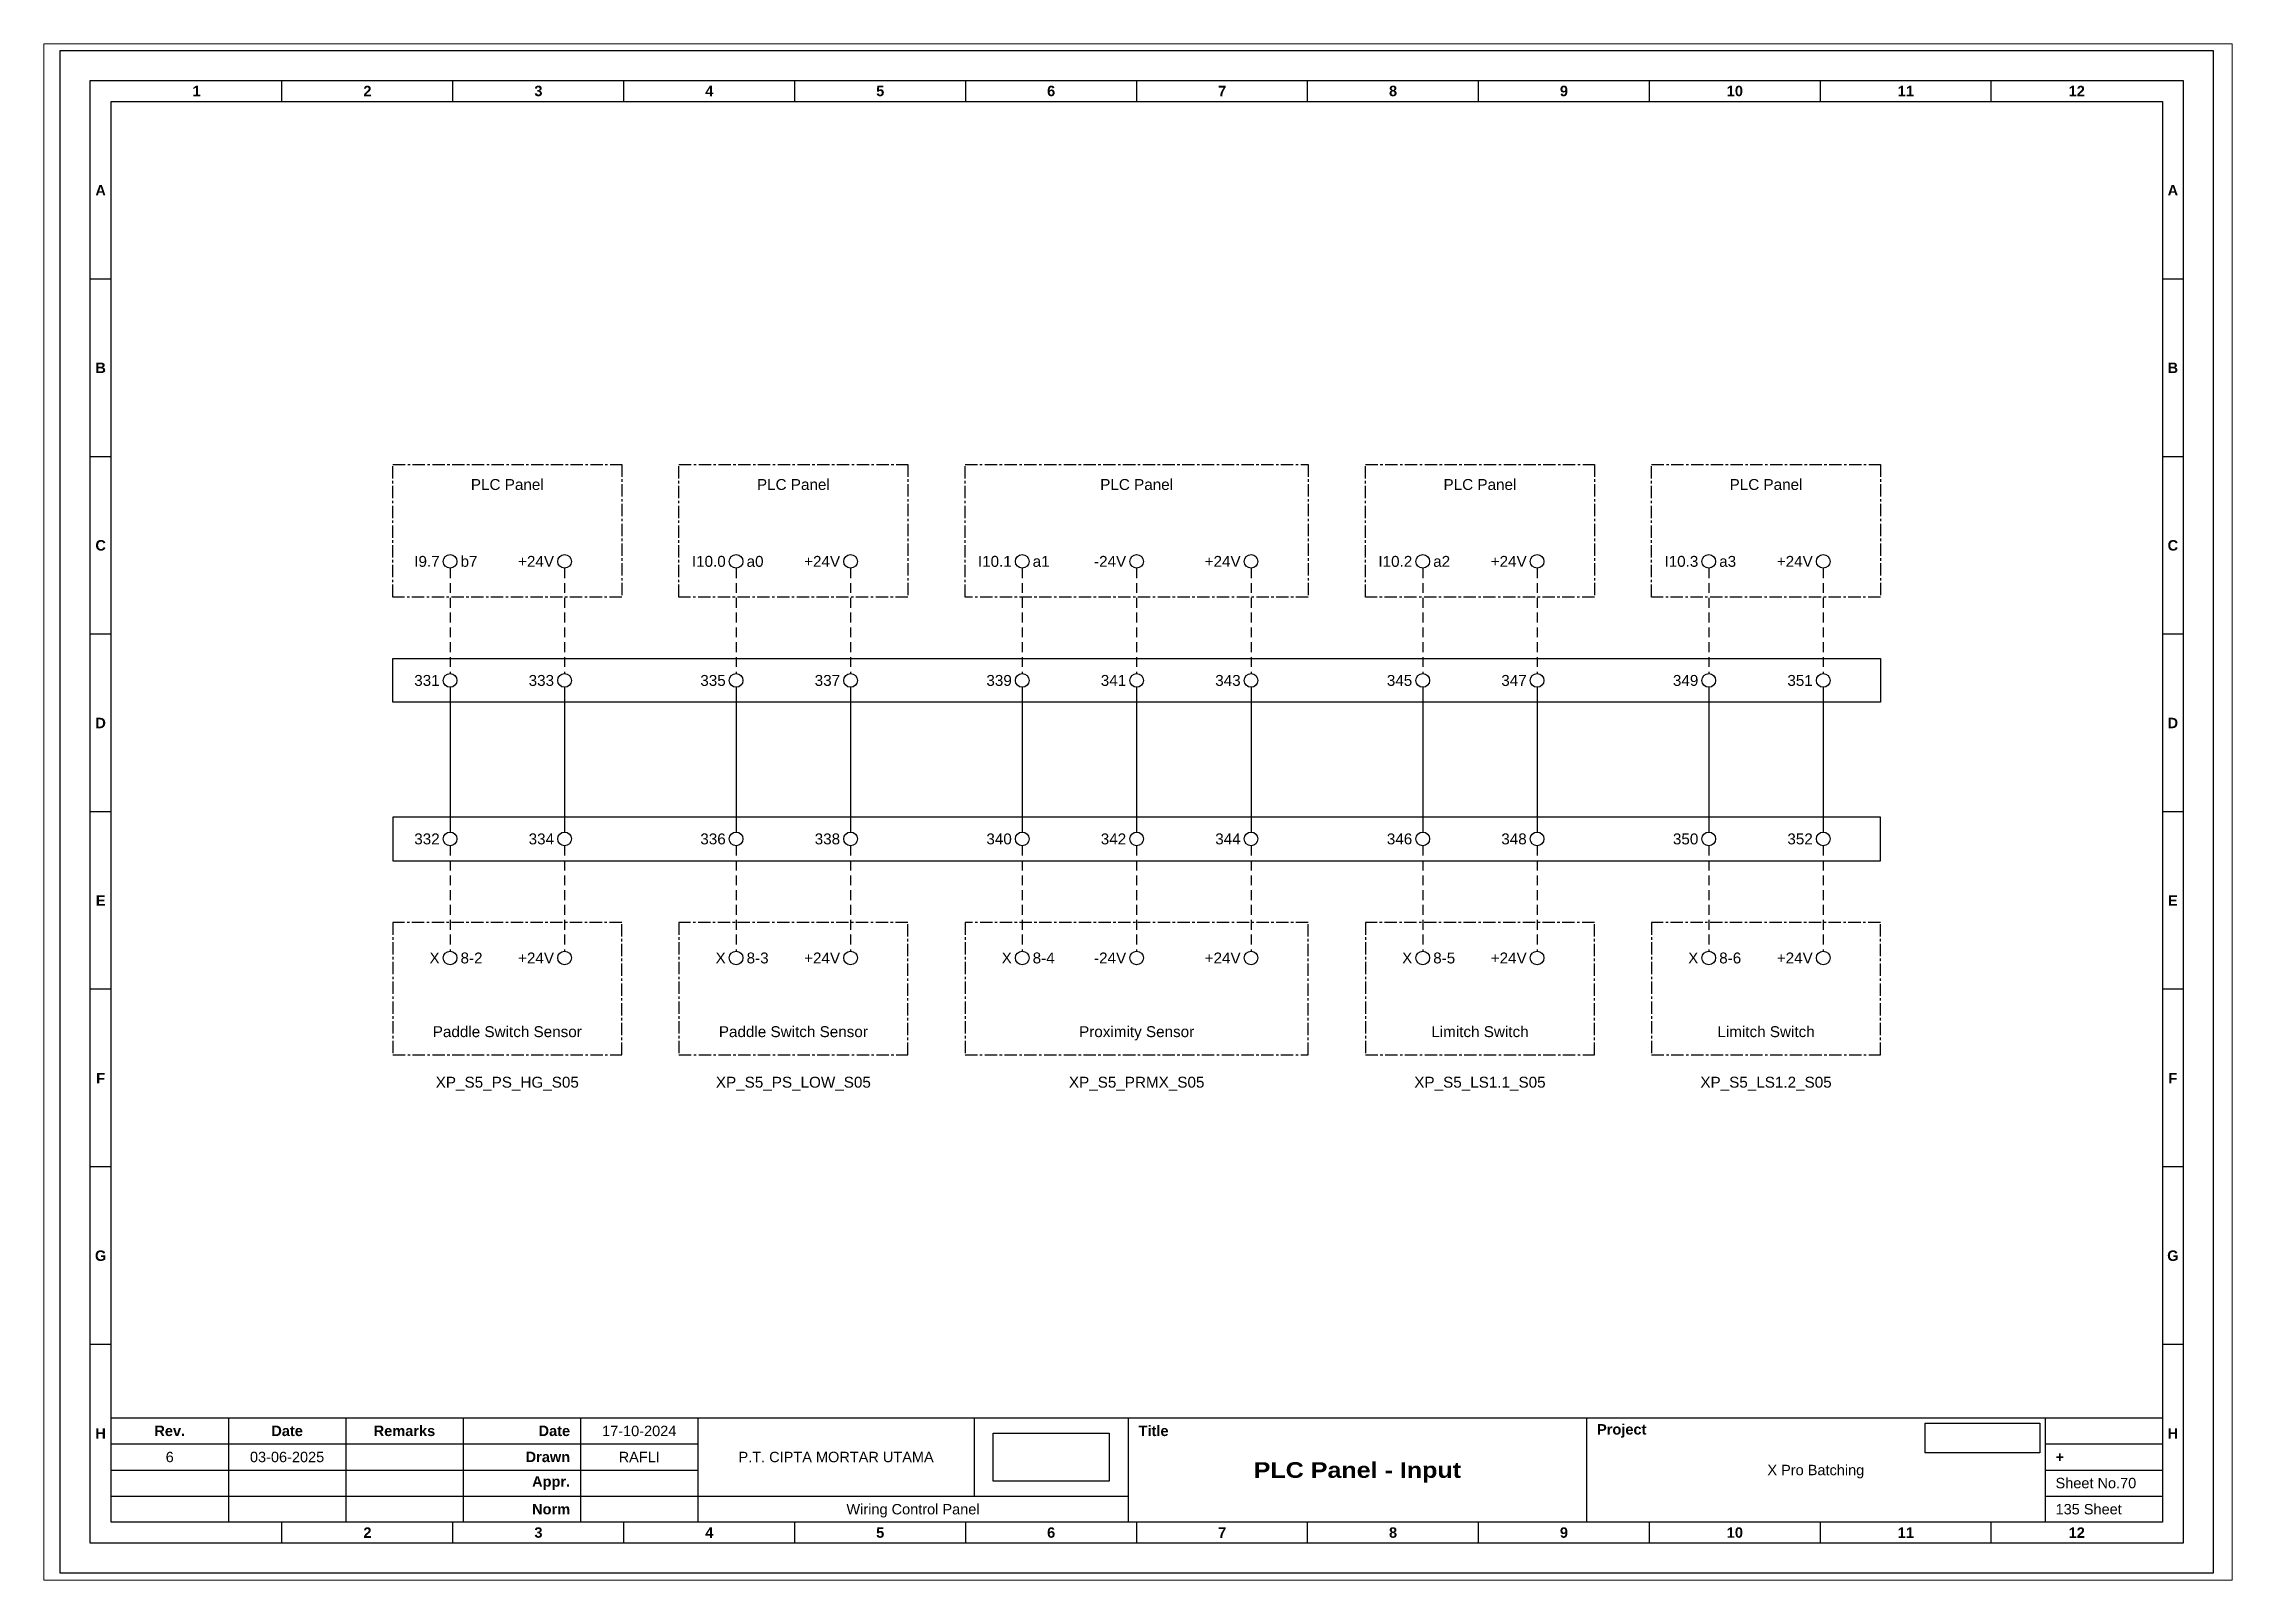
# Paper-space layout '70' of a CAD drawing. Header units: millimetres. Extents: x 0 to 291, y 0 to 204.
# The model-space entities are those that its viewports show. They can reach past a viewport. Long polylines and large blocks are cut down to what shows.
import ezdxf
from ezdxf.enums import TextEntityAlignment as Align

# ---------------------------------------------------------------- set-up
doc = ezdxf.new("R2010")
doc.units = ezdxf.units.MM
doc.linetypes.add('CENTER', pattern=[50.8, 31.75, -6.35, 6.35, -6.35])
doc.linetypes.add('HIDDEN', pattern=[9.525, 6.35, -3.175])
doc.layers.add('MU', color=7, linetype='Continuous', true_color=0xfefefe)
doc.styles.add('Bold', font='ariblk.ttf', dxfattribs={"height": 25.4})
doc.styles.get("Standard").update_dxf_attribs({"font": 'arial.ttf'})
picture_1 = doc.add_image_def('image1.png', size_in_pixel=(2048, 847))
picture_2 = doc.add_image_def('image2.png', size_in_pixel=(2092, 542))

# ---------------------------------------------------------------- blocks, each defined once
blk = doc.blocks.new('KOP MU PROJECT')
at = {"color": 6, "ltscale": 50}
for p, q in [((27.74, 184.05), (27.74, 186.66)), ((49.13, 184.05), (49.13, 186.66)), ((70.51, 184.05), (70.51, 186.66)), ((91.89, 184.05), (91.89, 186.66)), ((113.27, 184.05), (113.27, 186.66)), ((134.66, 184.05), (134.66, 186.66)), ((156.04, 184.05), (156.04, 186.66)), ((177.42, 184.05), (177.42, 186.66)), ((198.8, 184.05), (198.8, 186.66)), ((220.19, 184.05), (220.19, 186.66)), ((241.57, 184.05), (241.57, 186.66)), ((6.36, 161.84), (3.75, 161.84)), ((265.59, 161.84), (262.98, 161.84)), ((6.36, 139.63), (3.75, 139.63)), ((265.59, 139.63), (262.98, 139.63)), ((6.36, 117.42), (3.75, 117.42)), ((265.59, 117.42), (262.98, 117.42)), ((6.36, 95.22), (3.75, 95.22)), ((265.59, 95.22), (262.98, 95.22)), ((6.36, 73.01), (3.75, 73.01)), ((265.59, 73.01), (262.98, 73.01)), ((6.36, 50.8), (3.75, 50.8)), ((265.59, 50.8), (262.98, 50.8)), ((6.36, 28.59), (3.75, 28.59)), ((265.59, 28.59), (262.98, 28.59)), ((27.74, 3.75), (27.74, 6.36)), ((49.13, 3.75), (49.13, 6.36)), ((70.51, 3.75), (70.51, 6.36)), ((91.89, 3.75), (91.89, 6.36)), ((113.27, 3.75), (113.27, 6.36)), ((134.66, 3.75), (134.66, 6.36)), ((156.04, 3.75), (156.04, 6.36)), ((177.42, 3.75), (177.42, 6.36)), ((198.8, 3.75), (198.8, 6.36)), ((220.19, 3.75), (220.19, 6.36)), ((241.57, 3.75), (241.57, 6.36))]:
    blk.add_line(p, q, dxfattribs=at)
at = {"ltscale": 50}
for p, q in [((6.36, 19.41), (262.98, 19.41)), ((21.04, 19.41), (21.04, 6.36)), ((35.72, 19.41), (35.72, 6.36)), ((50.41, 19.41), (50.41, 6.36)), ((65.09, 19.41), (65.09, 6.36)), ((79.77, 19.41), (79.77, 6.36)), ((114.35, 19.41), (114.35, 9.62)), ((133.6, 19.41), (133.6, 6.36)), ((190.95, 19.41), (190.95, 6.36)), ((248.3, 19.41), (248.3, 6.36)), ((6.36, 16.15), (79.77, 16.15)), ((248.3, 16.15), (262.98, 16.15)), ((6.36, 12.89), (79.77, 12.89)), ((248.3, 12.89), (262.98, 12.89)), ((6.36, 9.62), (133.6, 9.62)), ((248.3, 9.62), (262.98, 9.62))]:
    blk.add_line(p, q, dxfattribs=at)
at = {"color": 1, "ltscale": 50}
blk.add_lwpolyline([(269.34, 0), (0, 0), (0, 190.41), (269.34, 190.41)], close=True, dxfattribs=at)
at = {"color": 6, "ltscale": 50}
for points in [[(265.59, 3.75), (3.75, 3.75), (3.75, 186.66), (265.59, 186.66)], [(262.98, 6.36), (6.36, 6.36), (6.36, 184.05), (262.98, 184.05)]]:
    blk.add_lwpolyline(points, close=True, dxfattribs=at)
at = {"ltscale": 50, "char_height": 1.305, "attachment_point": 4}
for s, width, heights, insert in [('\\pxqc;{\\fArial|b1|i0|c0|p34;1}', 21.3825, [2.51], (6.36, 185.36)), ('\\pxqc;{\\fArial|b1|i0|c0|p34;2}', 21.3825, [2.51], (27.74, 185.36)), ('\\pxqc;{\\fArial|b1|i0|c0|p34;3}', 21.3825, [2.51], (49.13, 185.36)), ('\\pxqc;{\\fArial|b1|i0|c0|p34;4}', 21.3825, [2.51], (70.51, 185.36)), ('\\pxqc;{\\fArial|b1|i0|c0|p34;5}', 21.3825, [2.51], (91.89, 185.36)), ('\\pxqc;{\\fArial|b1|i0|c0|p34;6}', 21.3825, [2.51], (113.27, 185.36)), ('\\pxqc;{\\fArial|b1|i0|c0|p34;7}', 21.3825, [2.51], (134.66, 185.36)), ('\\pxqc;{\\fArial|b1|i0|c0|p34;8}', 21.3825, [2.51], (156.04, 185.36)), ('\\pxqc;{\\fArial|b1|i0|c0|p34;9}', 21.3825, [2.51], (177.42, 185.36)), ('\\pxqc;{\\fArial|b1|i0|c0|p34;10}', 21.3825, [2.51], (198.8, 185.36)), ('\\pxqc;{\\fArial|b1|i0|c0|p34;11}', 21.3825, [2.51], (220.19, 185.36)), ('\\pxqc;{\\fArial|b1|i0|c0|p34;12}', 21.3825, [2.51], (241.57, 185.36)), ('\\pxqc;{\\fArial|b1|i0|c0|p34;A}', 2.61, [2.51], (3.75, 172.95)), ('\\pxqc;{\\fArial|b1|i0|c0|p34;A}', 2.61, [2.51], (262.98, 172.95)), ('\\pxqc;{\\fArial|b1|i0|c0|p34;B}', 2.61, [2.51], (3.75, 150.74)), ('\\pxqc;{\\fArial|b1|i0|c0|p34;B}', 2.61, [2.51], (262.98, 150.74)), ('\\pxqc;{\\fArial|b1|i0|c0|p34;C}', 2.61, [2.51], (3.75, 128.53)), ('\\pxqc;{\\fArial|b1|i0|c0|p34;C}', 2.61, [2.51], (262.98, 128.53)), ('\\pxqc;{\\fArial|b1|i0|c0|p34;D}', 2.61, [2.51], (3.75, 106.32)), ('\\pxqc;{\\fArial|b1|i0|c0|p34;D}', 2.61, [2.51], (262.98, 106.32)), ('\\pxqc;{\\fArial|b1|i0|c0|p34;E}', 2.61, [2.51], (3.75, 84.11)), ('\\pxqc;{\\fArial|b1|i0|c0|p34;E}', 2.61, [2.51], (262.98, 84.11)), ('\\pxqc;{\\fArial|b1|i0|c0|p34;F}', 2.61, [2.51], (3.75, 61.9)), ('\\pxqc;{\\fArial|b1|i0|c0|p34;F}', 2.61, [2.51], (262.98, 61.9)), ('\\pxqc;{\\fArial|b1|i0|c0|p34;G}', 2.61, [2.51], (3.75, 39.69)), ('\\pxqc;{\\fArial|b1|i0|c0|p34;G}', 2.61, [2.51], (262.98, 39.69)), ('\\pxqc;{\\fArial|b1|i0|c0|p34;H}', 2.61, [2.51], (3.75, 17.47)), ('\\pxqc;{\\fArial|b1|i0|c0|p34;Rev.}', 14.6811, [2.88], (6.36, 17.78)), ('\\pxqc;{\\fArial|b1|i0|c0|p34;Date}', 14.6811, [2.88], (21.04, 17.78)), ('\\pxqc;{\\fArial|b1|i0|c0|p34;Remarks}', 14.6811, [2.88], (35.72, 17.78)), ('\\pxqr;{\\fArial|b1|i0|c0|p34;Date}', 13.3761, [2.88], (50.41, 17.78)), ('\\pxql;{\\fArial|b1|i0|c0|p34;Title}', 50.2419, [2.88], (134.9, 17.78)), ('\\pxql;{\\fArial|b1|i0|c0|p34;Project}', 50.2419, [2.88], (192.25, 17.78)), ('\\pxqc;{\\fArial|b1|i0|c0|p34;H}', 2.61, [2.51], (262.98, 17.47)), ('\\pxqr;{\\fArial|b1|i0|c0|p34;Drawn}', 13.3761, [2.88], (50.41, 14.52)), ('\\pxql;{\\fArial|b1|i0|c0|p34;+}', 14.6811, [2.88], (249.61, 14.52)), ('\\pxqr;{\\fArial|b1|i0|c0|p34;Appr.}', 13.3761, [2.88], (50.41, 11.26)), ('\\pxqr;{\\fArial|b1|i0|c0|p34;Norm}', 13.3761, [2.88], (50.41, 7.99)), ('\\pxqc;{\\fArial|b1|i0|c0|p34;2}', 21.3825, [2.51], (27.74, 5.06)), ('\\pxqc;{\\fArial|b1|i0|c0|p34;3}', 21.3825, [2.51], (49.13, 5.06)), ('\\pxqc;{\\fArial|b1|i0|c0|p34;4}', 21.3825, [2.51], (70.51, 5.06)), ('\\pxqc;{\\fArial|b1|i0|c0|p34;5}', 21.3825, [2.51], (91.89, 5.06)), ('\\pxqc;{\\fArial|b1|i0|c0|p34;6}', 21.3825, [2.51], (113.27, 5.06)), ('\\pxqc;{\\fArial|b1|i0|c0|p34;7}', 21.3825, [2.51], (134.66, 5.06)), ('\\pxqc;{\\fArial|b1|i0|c0|p34;8}', 21.3825, [2.51], (156.04, 5.06)), ('\\pxqc;{\\fArial|b1|i0|c0|p34;9}', 21.3825, [2.51], (177.42, 5.06)), ('\\pxqc;{\\fArial|b1|i0|c0|p34;10}', 21.3825, [2.51], (198.8, 5.06)), ('\\pxqc;{\\fArial|b1|i0|c0|p34;11}', 21.3825, [2.51], (220.19, 5.06)), ('\\pxqc;{\\fArial|b1|i0|c0|p34;12}', 21.3825, [2.51], (241.57, 5.06))]:
    blk.add_mtext_dynamic_manual_height_columns(s, width=width, gutter_width=0.0326, heights=heights, dxfattribs=dict(at, insert=insert))
at = {"ltscale": 50}
for tag, p in [('DATECREATED', (72.43, 17.78)), ('REV', (13.7, 14.52)), ('REVDATE', (28.38, 14.52)), ('REMARKS', (43.06, 14.52)), ('DRAWN', (72.43, 14.52)), ('COMPANY', (97.06, 14.52)), ('APPR', (72.43, 11.26)), ('PROJECT', (219.62, 12.89)), ('NORM', (72.43, 7.99)), ('DRAWINGCATEGORY', (106.68, 7.99)), ('DESCRIPTION', (162.27, 10.03))]:
    blk.add_attdef(tag, text='', height=1.3, dxfattribs=at).set_placement(p, align=Align.MIDDLE_CENTER)
at = {"ltscale": 50, "style": 'Bold'}
blk.add_attdef('TITLE', text='', height=1.96, dxfattribs=at).set_placement((162.27, 12.89), align=Align.MIDDLE_CENTER)
at = {"ltscale": 50}
for tag, p in [('SHEETNUMBER', (249.61, 11.26)), ('TOTALSHEET', (249.61, 7.99))]:
    blk.add_attdef(tag, text='', height=1.3, dxfattribs=at).set_placement(p, align=Align.MIDDLE_LEFT)
image = blk.add_image(picture_1, insert=(116.72, 11.48), size_in_units=(14.5, 6), dxfattribs=at)
image.dxf.flags = 15
image = blk.add_image(picture_2, insert=(233.29, 15.04), size_in_units=(14.36, 3.72), dxfattribs=at)
image.dxf.flags = 15

msp = doc.modelspace()

# ---------------------------------------------------------------- linework, layer by layer
at = {"linetype": 'HIDDEN', "ltscale": 0.2}
for p, q in [((3383.88, 1404.75), (3383.88, 1390.25)), ((3399.61, 1404.75), (3399.61, 1390.25)), ((3423.21, 1404.75), (3423.21, 1390.25)), ((3438.95, 1404.75), (3438.95, 1390.25)), ((3462.55, 1404.75), (3462.55, 1390.25)), ((3478.29, 1404.75), (3478.29, 1390.25)), ((3494.02, 1404.75), (3494.02, 1390.25)), ((3517.63, 1404.75), (3517.63, 1390.25)), ((3533.36, 1404.75), (3533.36, 1390.25)), ((3556.97, 1404.75), (3556.97, 1390.25)), ((3572.7, 1404.75), (3572.7, 1390.25)), ((3383.88, 1366.59), (3383.88, 1352.09)), ((3399.61, 1366.59), (3399.61, 1352.09)), ((3423.21, 1366.59), (3423.21, 1352.09)), ((3438.95, 1366.59), (3438.95, 1352.09)), ((3462.55, 1366.59), (3462.55, 1352.09)), ((3478.29, 1366.59), (3478.29, 1352.09)), ((3494.02, 1366.59), (3494.02, 1352.09)), ((3517.63, 1366.59), (3517.63, 1352.09)), ((3533.36, 1366.59), (3533.36, 1352.09)), ((3556.97, 1366.59), (3556.97, 1352.09)), ((3572.7, 1366.59), (3572.7, 1352.09))]:
    msp.add_line(p, q, dxfattribs=at)
at = {"ltscale": 0.2}
for p, q in [((3383.88, 1388.38), (3383.88, 1368.46)), ((3399.61, 1388.38), (3399.61, 1368.46)), ((3423.21, 1388.38), (3423.21, 1368.46)), ((3438.95, 1388.38), (3438.95, 1368.46)), ((3462.55, 1388.38), (3462.55, 1368.46)), ((3478.29, 1388.38), (3478.29, 1368.46)), ((3494.02, 1388.38), (3494.02, 1368.46)), ((3517.63, 1388.38), (3517.63, 1368.46)), ((3533.36, 1388.38), (3533.36, 1368.46)), ((3556.97, 1388.38), (3556.97, 1368.46)), ((3572.7, 1388.38), (3572.7, 1368.46))]:
    msp.add_line(p, q, dxfattribs=at)
at = {"linetype": 'CENTER', "ltscale": 0.05}
for points in [[(3376.01, 1419.01), (3407.48, 1419.01), (3407.48, 1400.79), (3376.01, 1400.79)], [(3415.35, 1419.01), (3446.82, 1419.01), (3446.82, 1400.79), (3415.35, 1400.79)], [(3454.69, 1419.01), (3501.89, 1419.01), (3501.89, 1400.79), (3454.69, 1400.79)], [(3509.76, 1419.01), (3541.23, 1419.01), (3541.23, 1400.79), (3509.76, 1400.79)], [(3549.1, 1419.01), (3580.57, 1419.01), (3580.57, 1400.79), (3549.1, 1400.79)], [(3376.01, 1337.83), (3407.48, 1337.83), (3407.48, 1356.05), (3376.01, 1356.05)], [(3415.35, 1337.83), (3446.82, 1337.83), (3446.82, 1356.05), (3415.35, 1356.05)], [(3454.69, 1337.83), (3501.89, 1337.83), (3501.89, 1356.05), (3454.69, 1356.05)], [(3509.76, 1337.83), (3541.23, 1337.83), (3541.23, 1356.05), (3509.76, 1356.05)], [(3549.1, 1337.83), (3580.57, 1337.83), (3580.57, 1356.05), (3549.1, 1356.05)]]:
    msp.add_lwpolyline(points, close=True, dxfattribs=at)
at = {"ltscale": 0.05}
for points in [[(3376.01, 1392.32), (3580.57, 1392.32), (3580.57, 1386.31), (3376.01, 1386.31)], [(3376.01, 1364.52), (3580.57, 1364.52), (3580.57, 1370.53), (3376.01, 1370.53)]]:
    msp.add_lwpolyline(points, close=True, dxfattribs=at)
for centre in [(3383.88, 1405.69), (3399.61, 1405.69), (3423.21, 1405.69), (3438.95, 1405.69), (3462.55, 1405.69), (3478.29, 1405.69), (3494.02, 1405.69), (3517.63, 1405.69), (3533.36, 1405.69), (3556.97, 1405.69), (3572.7, 1405.69), (3383.88, 1389.32), (3399.61, 1389.32), (3423.21, 1389.32), (3438.95, 1389.32), (3462.55, 1389.32), (3478.29, 1389.32), (3494.02, 1389.32), (3517.63, 1389.32), (3533.36, 1389.32), (3556.97, 1389.32), (3572.7, 1389.32), (3383.88, 1367.53), (3399.61, 1367.53), (3423.21, 1367.53), (3438.95, 1367.53), (3462.55, 1367.53), (3478.29, 1367.53), (3494.02, 1367.53), (3517.63, 1367.53), (3533.36, 1367.53), (3556.97, 1367.53), (3572.7, 1367.53), (3383.88, 1351.16), (3399.61, 1351.16), (3423.21, 1351.16), (3438.95, 1351.16), (3462.55, 1351.16), (3478.29, 1351.16), (3494.02, 1351.16), (3517.63, 1351.16), (3533.36, 1351.16), (3556.97, 1351.16), (3572.7, 1351.16)]:
    msp.add_circle(centre, 0.938)

# ---------------------------------------------------------------- block references
at = {"xscale": 1.099296583304004, "yscale": 1.099296583304004, "zscale": 1.099296583304004}
msp.add_blockref('KOP MU PROJECT', (3330.26, 1266.59), dxfattribs=at).add_auto_attribs({'TITLE': 'PLC Panel - Input', 'PROJECT': 'X Pro Batching', 'COMPANY': 'P.T. CIPTA MORTAR UTAMA', 'DRAWINGCATEGORY': 'Wiring Control Panel', 'DRAWN': 'RAFLI', 'DATECREATED': '17-10-2024', 'REVDATE': '03-06-2025', 'REV': '6', 'SHEETNUMBER': 'Sheet No.70', 'TOTALSHEET': '135 Sheet'})

# ---------------------------------------------------------------- texts
for s, p in [('PLC Panel', (3391.74, 1417.01)), ('PLC Panel', (3431.08, 1417.01)), ('PLC Panel', (3478.29, 1417.01)), ('PLC Panel', (3525.5, 1417.01)), ('PLC Panel', (3564.84, 1417.01)), ('XP_S5_PS_HG_S05', (3391.74, 1334.83)), ('XP_S5_PS_LOW_S05', (3431.08, 1334.83)), ('XP_S5_PRMX_S05', (3478.29, 1334.83)), ('XP_S5_LS1.1_S05', (3525.5, 1334.83)), ('XP_S5_LS1.2_S05', (3564.84, 1334.83))]:
    msp.add_text(s, height=1.5).set_placement(p, align=Align.TOP_CENTER)
for s, p in [('I9.7', (3382.44, 1405.69)), ('+24V', (3398.17, 1405.69)), ('I10.0', (3421.78, 1405.69)), ('+24V', (3437.51, 1405.69)), ('I10.1', (3461.12, 1405.69)), ('-24V', (3476.85, 1405.69)), ('+24V', (3492.59, 1405.69)), ('I10.2', (3516.19, 1405.69)), ('+24V', (3531.93, 1405.69)), ('I10.3', (3555.53, 1405.69)), ('+24V', (3571.27, 1405.69)), ('331', (3382.44, 1389.32)), ('333', (3398.17, 1389.32)), ('335', (3421.78, 1389.32)), ('337', (3437.51, 1389.32)), ('339', (3461.12, 1389.32)), ('341', (3476.85, 1389.32)), ('343', (3492.59, 1389.32)), ('345', (3516.19, 1389.32)), ('347', (3531.93, 1389.32)), ('349', (3555.53, 1389.32)), ('351', (3571.27, 1389.32)), ('332', (3382.44, 1367.53)), ('334', (3398.17, 1367.53)), ('336', (3421.78, 1367.53)), ('338', (3437.51, 1367.53)), ('340', (3461.12, 1367.53)), ('342', (3476.85, 1367.53)), ('344', (3492.59, 1367.53)), ('346', (3516.19, 1367.53)), ('348', (3531.93, 1367.53)), ('350', (3555.53, 1367.53)), ('352', (3571.27, 1367.53)), ('X', (3382.44, 1351.16)), ('+24V', (3398.17, 1351.16)), ('X', (3421.78, 1351.16)), ('+24V', (3437.51, 1351.16)), ('X', (3461.12, 1351.16)), ('-24V', (3476.85, 1351.16)), ('+24V', (3492.59, 1351.16)), ('X', (3516.19, 1351.16)), ('+24V', (3531.93, 1351.16)), ('X', (3555.53, 1351.16)), ('+24V', (3571.27, 1351.16))]:
    msp.add_text(s, height=1.5).set_placement(p, align=Align.MIDDLE_RIGHT)
for s, p in [('b7', (3385.31, 1405.69)), ('a0', (3424.65, 1405.69)), ('a1', (3463.99, 1405.69)), ('a2', (3519.07, 1405.69)), ('a3', (3558.4, 1405.69)), ('8-2', (3385.31, 1351.16)), ('8-3', (3424.65, 1351.16)), ('8-4', (3463.99, 1351.16)), ('8-5', (3519.07, 1351.16)), ('8-6', (3558.4, 1351.16))]:
    msp.add_text(s, height=1.5).set_placement(p, align=Align.MIDDLE_LEFT)
for s, p in [('Paddle Switch Sensor', (3391.74, 1339.83)), ('Paddle Switch Sensor', (3431.08, 1339.83)), ('Proximity Sensor', (3478.29, 1339.83)), ('Limitch Switch', (3525.5, 1339.83)), ('Limitch Switch', (3564.84, 1339.83))]:
    msp.add_text(s, height=1.5).set_placement(p, align=Align.BOTTOM_CENTER)

psp = doc.layouts.new('70')

# ---------------------------------------------------------------- viewports
at = {"layer": 'MU'}
psp.add_viewport(center=(145.54, 102.16), size=(291.09, 204.3193), view_center_point=(3478.47, 1371.23), view_height=211.2463, dxfattribs=at)

doc.saveas('drawing.dxf')
